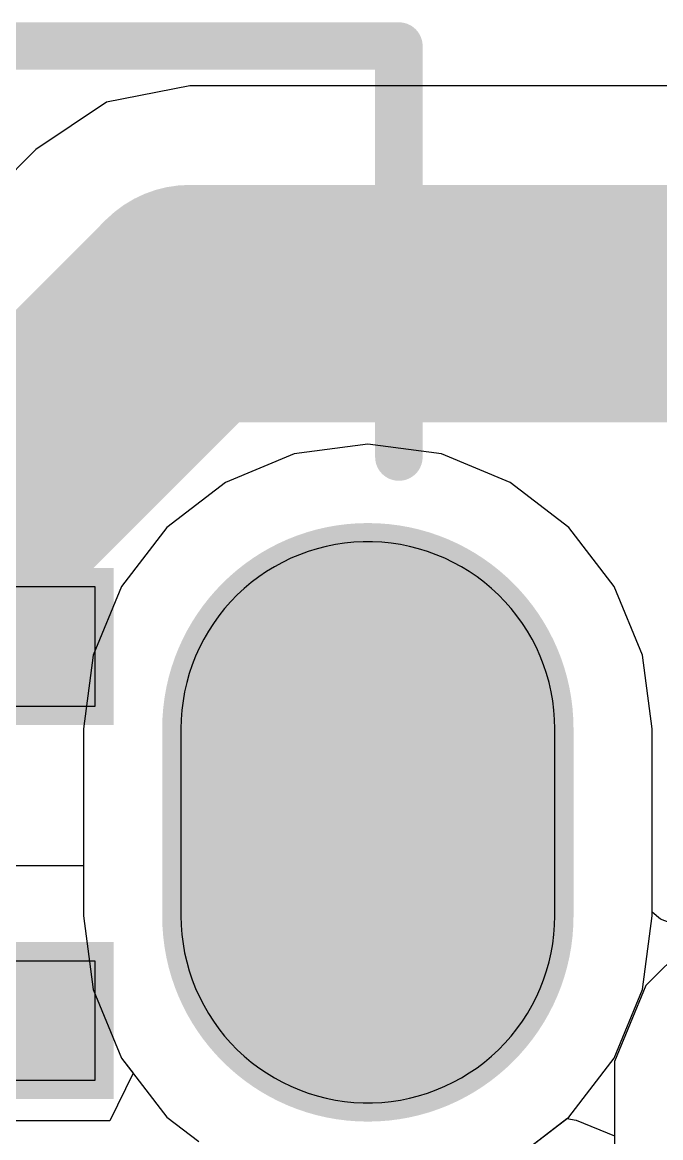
# Model space of a CAD drawing. Header units: inches. Extents: x 0 to 5271, y 0 to 5417.
# Drawn here: x 4.581 to 6.288, y 52.558 to 55.54 of the extents above; entities that cross this region are included whole.
import ezdxf

# ---------------------------------------------------------------- set-up
doc = ezdxf.new("R2010")
doc.units = ezdxf.units.IN
for name, color, linetype in [('Bottom Layer', 5, 'Continuous'), ('Bottom Solder', 6, 'Continuous'), ('Drill Drawing', 1, 'Continuous'), ('L2_GND1', 16, 'Continuous'), ('L3_SIG1', 76, 'Continuous'), ('L4_PWR', 90, 'Continuous'), ('L5_GND2', 156, 'Continuous'), ('L6_SIG2', 130, 'Continuous'), ('L7_GND3', 216, 'Continuous'), ('Multi-Layer', 9, 'Continuous'), ('Pad Holes', 156, 'Continuous'), ('Top Layer', 1, 'Continuous'), ('Top Overlay', 2, 'Continuous'), ('Top Paste', 8, 'Continuous'), ('Top Solder', 216, 'Continuous')]:
    doc.layers.add(name, color=color, linetype=linetype)

# ---------------------------------------------------------------- blocks, each defined once
blk = doc.blocks.new('TYPE_C_31_D_07_150')
at = {"layer": 'Bottom Layer'}
h = blk.add_hatch(color=5, dxfattribs=at)
edge = h.paths.add_edge_path()
edge.add_arc((-2.33, -2.62), 0.5, 180, 360)
edge.add_line((-1.83, -2.62), (-1.83, -2.12))
edge.add_arc((-2.33, -2.12), 0.5, 0, 180)
edge.add_line((-2.83, -2.12), (-2.83, -2.62))
at = {"layer": 'Bottom Solder'}
h = blk.add_hatch(color=6, dxfattribs=at)
edge = h.paths.add_edge_path()
edge.add_arc((-2.33, -2.62), 0.55, 180, 360)
edge.add_line((-1.78, -2.62), (-1.78, -2.12))
edge.add_arc((-2.33, -2.12), 0.55, 0, 180)
edge.add_line((-2.88, -2.12), (-2.88, -2.62))
at = {"layer": 'L2_GND1'}
h = blk.add_hatch(color=16, dxfattribs=at)
edge = h.paths.add_edge_path()
edge.add_arc((-2.33, -2.62), 0.5, 180, 360)
edge.add_line((-1.83, -2.62), (-1.83, -2.12))
edge.add_arc((-2.33, -2.12), 0.5, 0, 180)
edge.add_line((-2.83, -2.12), (-2.83, -2.62))
at = {"layer": 'L3_SIG1'}
h = blk.add_hatch(color=76, dxfattribs=at)
edge = h.paths.add_edge_path()
edge.add_arc((-2.33, -2.62), 0.5, 180, 360)
edge.add_line((-1.83, -2.62), (-1.83, -2.12))
edge.add_arc((-2.33, -2.12), 0.5, 0, 180)
edge.add_line((-2.83, -2.12), (-2.83, -2.62))
at = {"layer": 'L4_PWR'}
h = blk.add_hatch(color=90, dxfattribs=at)
edge = h.paths.add_edge_path()
edge.add_arc((-2.33, -2.62), 0.5, 180, 360)
edge.add_line((-1.83, -2.62), (-1.83, -2.12))
edge.add_arc((-2.33, -2.12), 0.5, 0, 180)
edge.add_line((-2.83, -2.12), (-2.83, -2.62))
at = {"layer": 'L5_GND2'}
h = blk.add_hatch(color=156, dxfattribs=at)
edge = h.paths.add_edge_path()
edge.add_arc((-2.33, -2.62), 0.5, 180, 360)
edge.add_line((-1.83, -2.62), (-1.83, -2.12))
edge.add_arc((-2.33, -2.12), 0.5, 0, 180)
edge.add_line((-2.83, -2.12), (-2.83, -2.62))
at = {"layer": 'L6_SIG2'}
h = blk.add_hatch(color=130, dxfattribs=at)
edge = h.paths.add_edge_path()
edge.add_arc((-2.33, -2.62), 0.5, 180, 360)
edge.add_line((-1.83, -2.62), (-1.83, -2.12))
edge.add_arc((-2.33, -2.12), 0.5, 0, 180)
edge.add_line((-2.83, -2.12), (-2.83, -2.62))
at = {"layer": 'L7_GND3'}
h = blk.add_hatch(color=216, dxfattribs=at)
edge = h.paths.add_edge_path()
edge.add_arc((-2.33, -2.62), 0.5, 180, 360)
edge.add_line((-1.83, -2.62), (-1.83, -2.12))
edge.add_arc((-2.33, -2.12), 0.5, 0, 180)
edge.add_line((-2.83, -2.12), (-2.83, -2.62))
at = {"layer": 'Multi-Layer'}
h = blk.add_hatch(color=9, dxfattribs=at)
edge = h.paths.add_edge_path()
edge.add_arc((-2.33, -2.62), 0.5, 180, 360)
edge.add_line((-1.83, -2.62), (-1.83, -2.12))
edge.add_arc((-2.33, -2.12), 0.5, 0, 180)
edge.add_line((-2.83, -2.12), (-2.83, -2.62))
at = {"layer": 'Pad Holes'}
h = blk.add_hatch(color=7, dxfattribs=at)
edge = h.paths.add_edge_path()
edge.add_arc((-2.33, -2.645), 0.325, 180, 360)
edge.add_line((-2.005, -2.645), (-2.005, -2.095))
edge.add_arc((-2.33, -2.095), 0.325, 0, 180)
edge.add_line((-2.655, -2.095), (-2.655, -2.645))
at = {"layer": 'Top Layer'}
h = blk.add_hatch(color=1, dxfattribs=at)
edge = h.paths.add_edge_path()
edge.add_arc((-2.33, -2.62), 0.5, 180, 360)
edge.add_line((-1.83, -2.62), (-1.83, -2.12))
edge.add_arc((-2.33, -2.12), 0.5, 0, 180)
edge.add_line((-2.83, -2.12), (-2.83, -2.62))
for points in [[(-1.6, -1.68), (-0.4, -1.68), (-0.4, -2), (-1.6, -2)], [(-1.6, -2.68), (-0.4, -2.68), (-0.4, -3), (-1.6, -3)]]:
    blk.add_hatch(color=1, dxfattribs=at).paths.add_polyline_path(points)
at = {"layer": 'Top Solder'}
h = blk.add_hatch(color=216, dxfattribs=at)
edge = h.paths.add_edge_path()
edge.add_arc((-2.33, -2.62), 0.55, 180, 360)
edge.add_line((-1.78, -2.62), (-1.78, -2.12))
edge.add_arc((-2.33, -2.12), 0.55, 0, 180)
edge.add_line((-2.88, -2.12), (-2.88, -2.62))
for points in [[(-1.65, -1.63), (-0.35, -1.63), (-0.35, -2.05), (-1.65, -2.05)], [(-1.65, -2.63), (-0.35, -2.63), (-0.35, -3.05), (-1.65, -3.05)]]:
    blk.add_hatch(color=216, dxfattribs=at).paths.add_polyline_path(points)
at = {"layer": 'Top Overlay'}
for points in [[(-2.413, -3.3465, 0.127, 0.127, 0), (-2.413, -4.4451, 0.127, 0.127, 0)], [(-0.3093, -4.4451, 0.127, 0.127, 0), (-2.413, -4.4451, 0.127, 0.127, 0)]]:
    blk.add_lwpolyline(points, format="xyseb", dxfattribs=at)
for points in [[(-2.4447, -3.3465, 0.0635, 0.0635, 1), (-2.3812, -3.3465, 0.0635, 0.0635, 1)], [(-2.4447, -4.4451, 0.0635, 0.0635, 1), (-2.3812, -4.4451, 0.0635, 0.0635, 1)], [(-2.4447, -4.4451, 0.0635, 0.0635, 1), (-2.3812, -4.4451, 0.0635, 0.0635, 1)]]:
    blk.add_lwpolyline(points, format="xyseb", close=True, dxfattribs=at)
at = {"layer": 'Top Paste'}
for p, q in [((-2.4655, -1.6388), (-2.4893, -1.6461)), ((-2.4413, -1.6326), (-2.4655, -1.6388)), ((-2.4169, -1.6277), (-2.4413, -1.6326)), ((-2.3922, -1.624), (-2.4169, -1.6277)), ((-2.3674, -1.6215), (-2.3922, -1.624)), ((-2.3425, -1.6202), (-2.3674, -1.6215)), ((-2.3176, -1.6202), (-2.3425, -1.6202)), ((-2.2927, -1.6215), (-2.3176, -1.6202)), ((-2.2679, -1.624), (-2.2927, -1.6215)), ((-2.2433, -1.6277), (-2.2679, -1.624)), ((-2.2188, -1.6326), (-2.2433, -1.6277)), ((-2.1947, -1.6388), (-2.2188, -1.6326)), ((-2.1708, -1.6461), (-2.1947, -1.6388)), ((-2.5357, -1.6643), (-2.5582, -1.6752)), ((-2.5127, -1.6547), (-2.5357, -1.6643)), ((-2.4893, -1.6461), (-2.5127, -1.6547)), ((-2.1474, -1.6547), (-2.1708, -1.6461)), ((-2.1244, -1.6643), (-2.1474, -1.6547)), ((-2.102, -1.6752), (-2.1244, -1.6643)), ((-2.5801, -1.6871), (-2.6013, -1.7001)), ((-2.5582, -1.6752), (-2.5801, -1.6871)), ((-2.0801, -1.6871), (-2.102, -1.6752)), ((-2.0588, -1.7001), (-2.0801, -1.6871)), ((-1.6, -2), (-1.6, -1.68)), ((-1.6, -1.68), (-0.4, -1.68)), ((-2.6418, -1.7292), (-2.6609, -1.7452)), ((-2.6219, -1.7141), (-2.6418, -1.7292)), ((-2.6013, -1.7001), (-2.6219, -1.7141)), ((-2.0382, -1.7141), (-2.0588, -1.7001)), ((-2.0183, -1.7292), (-2.0382, -1.7141)), ((-1.9992, -1.7452), (-2.0183, -1.7292)), ((-2.6609, -1.7452), (-2.6792, -1.7622)), ((-1.9809, -1.7622), (-1.9992, -1.7452)), ((-2.6966, -1.78), (-2.7131, -1.7987)), ((-2.6792, -1.7622), (-2.6966, -1.78)), ((-1.9635, -1.78), (-1.9809, -1.7622)), ((-1.947, -1.7987), (-1.9635, -1.78)), ((-2.7286, -1.8182), (-2.7432, -1.8384)), ((-2.7131, -1.7987), (-2.7286, -1.8182)), ((-1.9315, -1.8182), (-1.947, -1.7987)), ((-1.9169, -1.8384), (-1.9315, -1.8182)), ((-2.7432, -1.8384), (-2.7567, -1.8594)), ((-1.9034, -1.8594), (-1.9169, -1.8384)), ((-2.7567, -1.8594), (-2.7692, -1.881)), ((-1.891, -1.881), (-1.9034, -1.8594)), ((-2.7806, -1.9031), (-2.7908, -1.9259)), ((-2.7692, -1.881), (-2.7806, -1.9031)), ((-1.8796, -1.9031), (-1.891, -1.881)), ((-1.8693, -1.9259), (-1.8796, -1.9031)), ((-2.7908, -1.9259), (-2.7999, -1.9491)), ((-1.8602, -1.9491), (-1.8693, -1.9259)), ((-2.7999, -1.9491), (-2.8078, -1.9727)), ((-1.8523, -1.9727), (-1.8602, -1.9491)), ((-2.8146, -1.9967), (-2.8202, -2.021)), ((-2.8078, -1.9727), (-2.8146, -1.9967)), ((-1.8455, -1.9967), (-1.8523, -1.9727)), ((-1.84, -2.021), (-1.8455, -1.9967)), ((-2.8202, -2.021), (-2.8245, -2.0456)), ((-1.8357, -2.0456), (-1.84, -2.021)), ((-0.4, -2), (-1.6, -2)), ((-2.8245, -2.0456), (-2.8276, -2.0703)), ((-1.8326, -2.0703), (-1.8357, -2.0456)), ((-2.8276, -2.0703), (-2.8295, -2.0952)), ((-1.8307, -2.0952), (-1.8326, -2.0703)), ((-2.8295, -2.0952), (-2.8301, -2.1201)), ((-1.8301, -2.1201), (-1.8307, -2.0952)), ((-2.8301, -2.1201), (-2.8301, -2.6201)), ((-1.8301, -2.6201), (-1.8301, -2.1201)), ((-2.8301, -2.6201), (-2.8295, -2.645)), ((-1.8307, -2.645), (-1.8301, -2.6201)), ((-2.8295, -2.645), (-2.8276, -2.6699)), ((-1.8326, -2.6699), (-1.8307, -2.645)), ((-2.8276, -2.6699), (-2.8245, -2.6946)), ((-1.8357, -2.6946), (-1.8326, -2.6699)), ((-1.6, -3), (-1.6, -2.68)), ((-1.6, -2.68), (-0.4, -2.68)), ((-2.8245, -2.6946), (-2.8202, -2.7192)), ((-1.84, -2.7192), (-1.8357, -2.6946)), ((-2.8202, -2.7192), (-2.8146, -2.7435)), ((-1.8455, -2.7435), (-1.84, -2.7192)), ((-2.8146, -2.7435), (-2.8078, -2.7675)), ((-2.8078, -2.7675), (-2.7999, -2.7911)), ((-1.8602, -2.7911), (-1.8523, -2.7675)), ((-1.8523, -2.7675), (-1.8455, -2.7435)), ((-2.7999, -2.7911), (-2.7908, -2.8143)), ((-1.8693, -2.8143), (-1.8602, -2.7911)), ((-2.7908, -2.8143), (-2.7806, -2.837)), ((-1.8796, -2.837), (-1.8693, -2.8143)), ((-2.7806, -2.837), (-2.7692, -2.8592)), ((-2.7692, -2.8592), (-2.7567, -2.8808)), ((-1.9034, -2.8808), (-1.891, -2.8592)), ((-1.891, -2.8592), (-1.8796, -2.837)), ((-2.7567, -2.8808), (-2.7432, -2.9017)), ((-1.9169, -2.9017), (-1.9034, -2.8808)), ((-2.7432, -2.9017), (-2.7286, -2.922)), ((-1.9315, -2.922), (-1.9169, -2.9017)), ((-2.7286, -2.922), (-2.7131, -2.9415)), ((-2.7131, -2.9415), (-2.6966, -2.9602)), ((-1.9635, -2.9602), (-1.947, -2.9415)), ((-1.947, -2.9415), (-1.9315, -2.922)), ((-2.6966, -2.9602), (-2.6792, -2.978)), ((-2.6792, -2.978), (-2.6609, -2.995)), ((-1.9992, -2.995), (-1.9809, -2.978)), ((-1.9809, -2.978), (-1.9635, -2.9602)), ((-2.6609, -2.995), (-2.6418, -3.011)), ((-2.6418, -3.011), (-2.6219, -3.0261)), ((-2.0382, -3.0261), (-2.0183, -3.011)), ((-2.0183, -3.011), (-1.9992, -2.995)), ((-0.4, -3), (-1.6, -3)), ((-2.6219, -3.0261), (-2.6013, -3.0401)), ((-2.6013, -3.0401), (-2.5801, -3.0531)), ((-2.0801, -3.0531), (-2.0588, -3.0401)), ((-2.0588, -3.0401), (-2.0382, -3.0261)), ((-2.5801, -3.0531), (-2.5582, -3.065)), ((-2.5582, -3.065), (-2.5357, -3.0758)), ((-2.1244, -3.0758), (-2.102, -3.065)), ((-2.102, -3.065), (-2.0801, -3.0531)), ((-2.5357, -3.0758), (-2.5127, -3.0855)), ((-2.5127, -3.0855), (-2.4893, -3.0941)), ((-2.4893, -3.0941), (-2.4655, -3.1014)), ((-2.1947, -3.1014), (-2.1708, -3.0941)), ((-2.1708, -3.0941), (-2.1474, -3.0855)), ((-2.1474, -3.0855), (-2.1244, -3.0758)), ((-2.4655, -3.1014), (-2.4413, -3.1075)), ((-2.4413, -3.1075), (-2.4169, -3.1125)), ((-2.4169, -3.1125), (-2.3922, -3.1162)), ((-2.3922, -3.1162), (-2.3674, -3.1187)), ((-2.3674, -3.1187), (-2.3425, -3.1199)), ((-2.3425, -3.1199), (-2.3176, -3.1199)), ((-2.3176, -3.1199), (-2.2927, -3.1187)), ((-2.2927, -3.1187), (-2.2679, -3.1162)), ((-2.2679, -3.1162), (-2.2433, -3.1125)), ((-2.2433, -3.1125), (-2.2188, -3.1075)), ((-2.2188, -3.1075), (-2.1947, -3.1014))]:
    blk.add_line(p, q, dxfattribs=at)

msp = doc.modelspace()

# ---------------------------------------------------------------- linework, layer by layer
at = {"layer": 'Bottom Layer'}
for p, q in [((5.3082, 54.386), (5.1247, 54.31)), ((5.505, 54.4119), (5.3082, 54.386)), ((5.7018, 54.386), (5.505, 54.4119)), ((5.8852, 54.31), (5.7018, 54.386)), ((5.1247, 54.31), (4.9672, 54.1891)), ((6.0427, 54.1891), (5.8852, 54.31)), ((4.9672, 54.1891), (4.8464, 54.0316)), ((6.1636, 54.0316), (6.0427, 54.1891)), ((4.8464, 54.0316), (4.7704, 53.8482)), ((6.2396, 53.8482), (6.1636, 54.0316)), ((4.7704, 53.8482), (4.7445, 53.6514)), ((6.2655, 53.6514), (6.2396, 53.8482)), ((4.7445, 53.6514), (4.7445, 53.1514)), ((6.2655, 53.1514), (6.2655, 53.6514)), ((4.7445, 53.1514), (4.7704, 52.9545)), ((6.2396, 52.9545), (6.2655, 53.1514)), ((4.7704, 52.9545), (4.8464, 52.7711)), ((6.1636, 52.7711), (6.2396, 52.9545)), ((4.8464, 52.7711), (4.9672, 52.6136)), ((6.0427, 52.6136), (6.1636, 52.7711)), ((4.9672, 52.6136), (5.053, 52.5478)), ((5.8852, 52.4928), (6.0427, 52.6136))]:
    msp.add_line(p, q, dxfattribs=at)
at = {"layer": 'Drill Drawing'}
for points in [[(5.251, 53.6554, 0.0508, 0.0508, 0), (5.505, 53.5284, 0.0508, 0.0508, 0)], [(5.251, 53.6554, 0.0508, 0.0508, 0), (5.378, 53.4014, 0.0508, 0.0508, 0)], [(5.505, 53.5284, 0.0508, 0.0508, 0), (5.759, 53.6554, 0.0508, 0.0508, 0)], [(5.632, 53.4014, 0.0508, 0.0508, 0), (5.759, 53.6554, 0.0508, 0.0508, 0)], [(5.3526, 53.5538, 0.0508, 0.0508, 0), (5.505, 53.4776, 0.0508, 0.0508, 0)], [(5.3526, 53.5538, 0.0508, 0.0508, 0), (5.4288, 53.4014, 0.0508, 0.0508, 0)], [(5.505, 53.4776, 0.0508, 0.0508, 0), (5.6574, 53.5538, 0.0508, 0.0508, 0)], [(5.5812, 53.4014, 0.0508, 0.0508, 0), (5.6574, 53.5538, 0.0508, 0.0508, 0)], [(5.251, 53.1474, 0.0508, 0.0508, 0), (5.378, 53.4014, 0.0508, 0.0508, 0)], [(5.3526, 53.249, 0.0508, 0.0508, 0), (5.4288, 53.4014, 0.0508, 0.0508, 0)], [(5.5812, 53.4014, 0.0508, 0.0508, 0), (5.6574, 53.249, 0.0508, 0.0508, 0)], [(5.632, 53.4014, 0.0508, 0.0508, 0), (5.759, 53.1474, 0.0508, 0.0508, 0)], [(5.3526, 53.249, 0.0508, 0.0508, 0), (5.505, 53.3252, 0.0508, 0.0508, 0)], [(5.505, 53.3252, 0.0508, 0.0508, 0), (5.6574, 53.249, 0.0508, 0.0508, 0)], [(5.251, 53.1474, 0.0508, 0.0508, 0), (5.505, 53.2744, 0.0508, 0.0508, 0)], [(5.505, 53.2744, 0.0508, 0.0508, 0), (5.759, 53.1474, 0.0508, 0.0508, 0)]]:
    msp.add_lwpolyline(points, format="xyseb", dxfattribs=at)
for points in [[(5.2383, 53.6554, 0.0254, 0.0254, 1), (5.2637, 53.6554, 0.0254, 0.0254, 1)], [(5.2383, 53.6554, 0.0254, 0.0254, 1), (5.2637, 53.6554, 0.0254, 0.0254, 1)], [(5.7463, 53.6554, 0.0254, 0.0254, 1), (5.7717, 53.6554, 0.0254, 0.0254, 1)], [(5.7463, 53.6554, 0.0254, 0.0254, 1), (5.7717, 53.6554, 0.0254, 0.0254, 1)], [(5.3399, 53.5538, 0.0254, 0.0254, 1), (5.3653, 53.5538, 0.0254, 0.0254, 1)], [(5.3399, 53.5538, 0.0254, 0.0254, 1), (5.3653, 53.5538, 0.0254, 0.0254, 1)], [(5.4923, 53.5284, 0.0254, 0.0254, 1), (5.5177, 53.5284, 0.0254, 0.0254, 1)], [(5.4923, 53.5284, 0.0254, 0.0254, 1), (5.5177, 53.5284, 0.0254, 0.0254, 1)], [(5.6447, 53.5538, 0.0254, 0.0254, 1), (5.6701, 53.5538, 0.0254, 0.0254, 1)], [(5.6447, 53.5538, 0.0254, 0.0254, 1), (5.6701, 53.5538, 0.0254, 0.0254, 1)], [(5.4923, 53.4776, 0.0254, 0.0254, 1), (5.5177, 53.4776, 0.0254, 0.0254, 1)], [(5.4923, 53.4776, 0.0254, 0.0254, 1), (5.5177, 53.4776, 0.0254, 0.0254, 1)], [(5.3653, 53.4014, 0.0254, 0.0254, 1), (5.3907, 53.4014, 0.0254, 0.0254, 1)], [(5.3653, 53.4014, 0.0254, 0.0254, 1), (5.3907, 53.4014, 0.0254, 0.0254, 1)], [(5.4161, 53.4014, 0.0254, 0.0254, 1), (5.4415, 53.4014, 0.0254, 0.0254, 1)], [(5.4161, 53.4014, 0.0254, 0.0254, 1), (5.4415, 53.4014, 0.0254, 0.0254, 1)], [(5.5685, 53.4014, 0.0254, 0.0254, 1), (5.5939, 53.4014, 0.0254, 0.0254, 1)], [(5.5685, 53.4014, 0.0254, 0.0254, 1), (5.5939, 53.4014, 0.0254, 0.0254, 1)], [(5.6193, 53.4014, 0.0254, 0.0254, 1), (5.6447, 53.4014, 0.0254, 0.0254, 1)], [(5.6193, 53.4014, 0.0254, 0.0254, 1), (5.6447, 53.4014, 0.0254, 0.0254, 1)], [(5.4923, 53.3252, 0.0254, 0.0254, 1), (5.5177, 53.3252, 0.0254, 0.0254, 1)], [(5.4923, 53.3252, 0.0254, 0.0254, 1), (5.5177, 53.3252, 0.0254, 0.0254, 1)], [(5.4923, 53.2744, 0.0254, 0.0254, 1), (5.5177, 53.2744, 0.0254, 0.0254, 1)], [(5.4923, 53.2744, 0.0254, 0.0254, 1), (5.5177, 53.2744, 0.0254, 0.0254, 1)], [(5.3399, 53.249, 0.0254, 0.0254, 1), (5.3653, 53.249, 0.0254, 0.0254, 1)], [(5.3399, 53.249, 0.0254, 0.0254, 1), (5.3653, 53.249, 0.0254, 0.0254, 1)], [(5.6447, 53.249, 0.0254, 0.0254, 1), (5.6701, 53.249, 0.0254, 0.0254, 1)], [(5.6447, 53.249, 0.0254, 0.0254, 1), (5.6701, 53.249, 0.0254, 0.0254, 1)], [(5.2383, 53.1474, 0.0254, 0.0254, 1), (5.2637, 53.1474, 0.0254, 0.0254, 1)], [(5.2383, 53.1474, 0.0254, 0.0254, 1), (5.2637, 53.1474, 0.0254, 0.0254, 1)], [(5.7463, 53.1474, 0.0254, 0.0254, 1), (5.7717, 53.1474, 0.0254, 0.0254, 1)], [(5.7463, 53.1474, 0.0254, 0.0254, 1), (5.7717, 53.1474, 0.0254, 0.0254, 1)]]:
    msp.add_lwpolyline(points, format="xyseb", close=True, dxfattribs=at)
at = {"layer": 'L2_GND1'}
for p, q in [((6.4045, 53.121), (6.2486, 52.9652)), ((6.2486, 52.9652), (6.1643, 52.7616)), ((6.1643, 52.7616), (6.1643, 52.5412))]:
    msp.add_line(p, q, dxfattribs=at)
at = {"layer": 'L3_SIG1'}
for p, q in [((5.3082, 54.386), (5.1247, 54.31)), ((5.505, 54.4119), (5.3082, 54.386)), ((5.7018, 54.386), (5.505, 54.4119)), ((5.8852, 54.31), (5.7018, 54.386)), ((5.1247, 54.31), (4.9672, 54.1891)), ((6.0427, 54.1891), (5.8852, 54.31)), ((4.9672, 54.1891), (4.8464, 54.0316)), ((6.1636, 54.0316), (6.0427, 54.1891)), ((4.8464, 54.0316), (4.7704, 53.8482)), ((6.2396, 53.8482), (6.1636, 54.0316)), ((4.7704, 53.8482), (4.7445, 53.6514)), ((6.2655, 53.6514), (6.2396, 53.8482)), ((4.7445, 53.6514), (4.7445, 53.1514)), ((6.2655, 53.1616), (6.2655, 53.6514)), ((4.7445, 53.1514), (4.7704, 52.9545)), ((6.2878, 53.1427), (6.2655, 53.1616)), ((6.3873, 53.1039), (6.2878, 53.1427)), ((4.7704, 52.9545), (4.8464, 52.7711)), ((4.8464, 52.7711), (4.8776, 52.7304)), ((4.8776, 52.7304), (4.815, 52.6034)), ((4.815, 52.6034), (3.4386, 52.6034))]:
    msp.add_line(p, q, dxfattribs=at)
at = {"layer": 'L4_PWR'}
for p, q in [((5.0292, 55.3705), (4.8062, 55.3261)), ((7.1949, 55.3705), (5.0292, 55.3705)), ((4.8062, 55.3261), (4.6172, 55.1998)), ((4.6172, 55.1998), (3.7523, 54.335)), ((5.8852, 52.4928), (6.0373, 52.6094)), ((6.0373, 52.6094), (6.0624, 52.6055)), ((6.0624, 52.6055), (6.1643, 52.5634)), ((6.1643, 52.5634), (6.1643, 52.5412))]:
    msp.add_line(p, q, dxfattribs=at)
for points in [[(4.2271, 53.9857, 0.635, 0.635, 0), (5.0292, 54.7878, 0.635, 0.635, 0)], [(5.0292, 54.7878, 0.635, 0.635, 0), (7.1949, 54.7878, 0.635, 0.635, 0)]]:
    msp.add_lwpolyline(points, format="xyseb", dxfattribs=at)
msp.add_lwpolyline([(4.8704, 54.7878, 0.3175, 0.3175, 1), (5.1879, 54.7878, 0.3175, 0.3175, 1)], format="xyseb", close=True, dxfattribs=at)
msp.add_lwpolyline([(4.8704, 54.7878, 0.3175, 0.3175, 1), (5.1879, 54.7878, 0.3175, 0.3175, 1)], format="xyseb", close=True, dxfattribs=at)
at = {"layer": 'L5_GND2'}
for p, q in [((5.3082, 54.386), (5.1247, 54.31)), ((5.505, 54.4119), (5.3082, 54.386)), ((5.7018, 54.386), (5.505, 54.4119)), ((5.8852, 54.31), (5.7018, 54.386)), ((5.1247, 54.31), (4.9672, 54.1891)), ((6.0427, 54.1891), (5.8852, 54.31)), ((4.9672, 54.1891), (4.8464, 54.0316)), ((6.1636, 54.0316), (6.0427, 54.1891)), ((4.8464, 54.0316), (4.7704, 53.8482)), ((6.2396, 53.8482), (6.1636, 54.0316)), ((4.7704, 53.8482), (4.7445, 53.6514)), ((6.2655, 53.6514), (6.2396, 53.8482)), ((4.7445, 53.6514), (4.7445, 53.1514)), ((6.2655, 53.1514), (6.2655, 53.6514)), ((4.7445, 53.1514), (4.7704, 52.9545)), ((6.2396, 52.9545), (6.2655, 53.1514)), ((4.7704, 52.9545), (4.8464, 52.7711)), ((6.1636, 52.7711), (6.2396, 52.9545)), ((4.8464, 52.7711), (4.9672, 52.6136)), ((6.0427, 52.6136), (6.1636, 52.7711)), ((4.9672, 52.6136), (5.053, 52.5478)), ((5.8852, 52.4928), (6.0427, 52.6136))]:
    msp.add_line(p, q, dxfattribs=at)
at = {"layer": 'L6_SIG2'}
for p, q in [((5.3082, 54.386), (5.1247, 54.31)), ((5.505, 54.4119), (5.3082, 54.386)), ((5.7018, 54.386), (5.505, 54.4119)), ((5.8852, 54.31), (5.7018, 54.386)), ((5.1247, 54.31), (4.9672, 54.1891)), ((6.0427, 54.1891), (5.8852, 54.31)), ((4.9672, 54.1891), (4.8464, 54.0316)), ((6.1636, 54.0316), (6.0427, 54.1891)), ((4.8464, 54.0316), (4.7704, 53.8482)), ((6.2396, 53.8482), (6.1636, 54.0316)), ((4.7704, 53.8482), (4.7445, 53.6514)), ((6.2655, 53.6514), (6.2396, 53.8482)), ((4.7445, 53.6514), (4.7445, 53.1514)), ((6.2655, 53.1514), (6.2655, 53.6514)), ((4.7445, 53.1514), (4.7704, 52.9545)), ((6.2396, 52.9545), (6.2655, 53.1514)), ((4.7704, 52.9545), (4.8464, 52.7711)), ((6.1636, 52.7711), (6.2396, 52.9545)), ((4.8464, 52.7711), (4.9672, 52.6136)), ((6.0427, 52.6136), (6.1636, 52.7711)), ((4.9672, 52.6136), (5.053, 52.5478)), ((5.8852, 52.4928), (6.0427, 52.6136))]:
    msp.add_line(p, q, dxfattribs=at)
at = {"layer": 'L7_GND3'}
for p, q in [((5.3082, 54.386), (5.1247, 54.31)), ((5.505, 54.4119), (5.3082, 54.386)), ((5.7018, 54.386), (5.505, 54.4119)), ((5.8852, 54.31), (5.7018, 54.386)), ((5.1247, 54.31), (4.9672, 54.1891)), ((6.0427, 54.1891), (5.8852, 54.31)), ((4.9672, 54.1891), (4.8464, 54.0316)), ((6.1636, 54.0316), (6.0427, 54.1891)), ((4.8464, 54.0316), (4.7704, 53.8482)), ((6.2396, 53.8482), (6.1636, 54.0316)), ((4.7704, 53.8482), (4.7445, 53.6514)), ((6.2655, 53.6514), (6.2396, 53.8482)), ((4.7445, 53.6514), (4.7445, 53.1514)), ((6.2655, 53.1514), (6.2655, 53.6514)), ((4.7445, 53.1514), (4.7704, 52.9545)), ((6.2396, 52.9545), (6.2655, 53.1514)), ((4.7704, 52.9545), (4.8464, 52.7711)), ((6.1636, 52.7711), (6.2396, 52.9545)), ((4.8464, 52.7711), (4.9672, 52.6136)), ((6.0427, 52.6136), (6.1636, 52.7711)), ((4.9672, 52.6136), (5.053, 52.5478)), ((5.8852, 52.4928), (6.0427, 52.6136))]:
    msp.add_line(p, q, dxfattribs=at)
at = {"layer": 'Top Layer'}
for p, q in [((5.3082, 54.386), (5.1247, 54.31)), ((5.505, 54.4119), (5.3082, 54.386)), ((5.7018, 54.386), (5.505, 54.4119)), ((5.8852, 54.31), (5.7018, 54.386)), ((5.1247, 54.31), (4.9672, 54.1891)), ((6.0427, 54.1891), (5.8852, 54.31)), ((4.9672, 54.1891), (4.8464, 54.0316)), ((6.1636, 54.0316), (6.0427, 54.1891)), ((4.8464, 54.0316), (4.7704, 53.8482)), ((6.2396, 53.8482), (6.1636, 54.0316)), ((4.7704, 53.8482), (4.7445, 53.6514)), ((6.2655, 53.6514), (6.2396, 53.8482)), ((4.7445, 53.6514), (4.7445, 53.2854)), ((6.2655, 53.1514), (6.2655, 53.6514)), ((4.7445, 53.2854), (4.2083, 53.2854)), ((6.2396, 52.9545), (6.2655, 53.1514)), ((6.1636, 52.7711), (6.2396, 52.9545)), ((6.0427, 52.6136), (6.1636, 52.7711)), ((5.8852, 52.4928), (6.0427, 52.6136))]:
    msp.add_line(p, q, dxfattribs=at)

# ---------------------------------------------------------------- block references
at = {"rotation": 180}
msp.add_blockref('TYPE_C_31_D_07_150', (3.175, 51.0313), dxfattribs=at)

doc.saveas('drawing.dxf')
